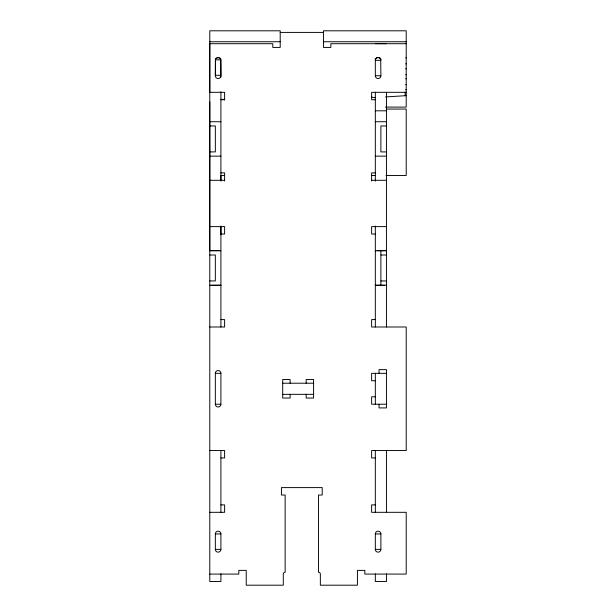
<?xml version="1.0" encoding="UTF-8"?>
<svg xmlns="http://www.w3.org/2000/svg" width="616" height="616" viewBox="0 0 616 616"><rect width="100%" height="100%" fill="white"/><g stroke="black" fill="none" stroke-linecap="round" stroke-linejoin="round"><path stroke-width="0.92" d="M209.786 101.948L209.786 250.774L220.905 250.774M220.836 59.344A2.056 2.056 0 0 0 220.659 58.874C219.643 57.08 216.601 57.08 215.592 58.874A2.056 2.056 0 0 0 215.361 59.59L215.346 75.753A2.78 2.78 0 0 0 218.126 78.532A2.78 2.78 0 0 0 220.905 75.753M220.905 234.696L220.905 226.064M220.905 181.181L220.905 175.468L224.609 175.468M220.905 77.146L220.697 58.959L218.126 57.527L215.546 58.959L215.346 75.291L220.905 75.291L220.905 59.852L215.346 59.852M385.585 96.92L405.159 95.734L405.159 92.084M280.203 32.409L323.446 32.409M209.786 41.749L280.203 41.749M323.446 41.749L406.213 41.749M375.329 43.659L386.448 43.659M406.213 43.713L330.854 43.713L330.854 47.417L323.446 47.417L323.446 30.8L406.213 30.8L406.213 107.099L385.524 107.099M375.329 60.306L380.888 60.306M375.329 58.458L375.329 75.753L380.888 75.753L380.688 58.959C379.695 57.111 376.615 57.042 375.575 58.874A2.056 2.056 0 0 0 375.329 59.852C375.475 57.265 379.479 56.741 380.642 58.874A2.056 2.056 0 0 1 380.888 59.852M406.213 92.315L371.625 92.315L371.625 99.73L375.329 99.73M220.905 99.376L224.609 99.376M220.905 99.73L224.609 99.73M386.186 109.063L406.213 109.063L406.213 175.468L386.04 175.468M375.329 110.803L386.448 110.803M209.786 121.729L220.905 121.729M375.329 121.729L386.448 121.729M209.786 125.964L215.346 125.964L215.346 151.906L209.786 151.906M386.448 125.964L380.888 125.964L380.888 151.906L386.448 151.906M209.786 156.141L220.905 156.141M375.329 156.141L386.448 156.141M220.905 172.88L224.609 172.88L224.609 181.027M375.329 172.88L371.625 172.88L371.625 181.027M371.625 175.468L375.467 175.468M209.786 180.296L224.609 180.296M371.625 180.296L386.448 180.296M209.786 226.619L224.609 226.619L224.609 234.034L220.905 234.034M386.448 226.619L371.625 226.619L371.625 234.034L375.329 234.034M209.786 250.62L219.05 250.62M377.185 250.62L386.448 250.62M375.329 250.774L386.448 250.774M209.786 255.009L215.346 255.009L215.346 280.95L209.786 280.95M380.888 255.009L386.448 255.009M380.888 280.95L386.448 280.95M209.786 285.185L220.905 285.185M375.329 285.185L386.448 285.185M211.635 285.339L220.905 285.339M375.329 285.339L384.592 285.339M220.905 319.589L224.609 319.589L224.609 326.996L209.786 326.996M375.329 319.589L371.625 319.589L371.625 326.996L406.213 326.996L406.213 450.542L371.625 450.542L371.625 457.95L375.329 457.95M215.346 373.327L220.905 373.327L220.905 404.212A2.78 2.78 0 0 1 218.126 406.991A2.78 2.78 0 0 1 215.346 404.212L215.346 373.327A2.78 2.78 0 0 1 218.126 370.547A2.78 2.78 0 0 1 220.905 373.327M386.448 373.327L371.625 373.327L371.625 380.742L375.329 380.742M282.675 383.214L313.559 383.214M282.675 394.332L313.559 394.332M375.329 396.796L371.625 396.796L371.625 404.212L386.448 404.212M215.346 404.212L220.905 404.212M209.786 450.542L224.609 450.542L224.609 457.95L220.905 457.95M220.905 504.897L224.609 504.897L224.609 512.312L209.786 512.312M375.329 504.897L371.625 504.897L371.625 512.312L406.213 512.312L406.213 574.081L364.826 574.081L364.826 570.378L357.419 570.378L357.419 585.2L320.351 585.2L320.351 574.081A1.856 1.856 0 0 0 318.503 572.226L318.503 495.018L322.207 495.018L322.207 487.603L281.435 487.603L281.435 495.018L285.146 495.018L285.146 572.226A1.856 1.856 0 0 0 283.291 574.081L283.291 585.2L246.231 585.2L246.231 570.378L238.815 570.378L238.815 574.081L209.786 574.081M215.346 533.933L220.905 533.933L220.905 549.372A2.78 2.78 0 0 1 218.126 552.152A2.78 2.78 0 0 1 215.346 549.372L215.346 533.933A2.78 2.78 0 0 1 218.126 531.154A2.78 2.78 0 0 1 220.905 533.933M375.329 533.933L380.888 533.933L380.888 549.372A2.78 2.78 0 0 1 378.108 552.152A2.78 2.78 0 0 1 375.329 549.372L375.329 533.933A2.78 2.78 0 0 1 378.108 531.154A2.78 2.78 0 0 1 380.888 533.933M215.346 549.372L220.905 549.372M375.329 549.372L380.888 549.372M386.448 92.269L386.448 326.996M386.448 450.542L386.448 512.312M386.448 573.812L386.448 581.496L375.329 581.496L375.329 573.812M380.888 250.373L380.888 285.485M379.033 373.327L379.033 369.623L386.448 369.623L386.448 407.915L379.033 407.915L379.033 404.212M375.329 92.269L375.329 181.112M375.329 226.064L375.329 326.996M375.329 373.327L375.329 404.212M375.329 450.542L375.329 512.312M306.175 383.214L306.175 379.502L313.59 379.502L313.59 398.036L306.175 398.036L306.175 394.332M290.113 383.214L290.113 379.502L282.698 379.502L282.698 398.036L290.113 398.036L290.113 394.332M224.609 100.023L224.609 92.315L209.786 92.315L209.786 43.713L272.788 43.713L272.788 47.417L280.203 47.417L280.203 30.8L209.786 30.8L209.786 581.496L220.905 581.496L220.905 573.812M220.905 91.707L220.905 180.296M220.905 226.619L220.905 326.996M220.905 450.542L220.905 512.312M406.213 78.779A3.696 0.639 0 0 1 405.682 78.771M405.667 63.841A3.704 0.662 0 0 1 406.213 63.833M405.675 74.798A3.711 0.662 0 0 1 406.213 74.79M406.213 89.728A3.711 0.647 0 0 1 405.682 89.72M406.213 57.881A3.704 0.654 0 0 1 405.675 57.873M406.213 68.83A3.704 0.654 0 0 1 405.675 68.823M405.667 84.746A3.704 0.654 0 0 1 406.213 84.739M405.128 95.719A3.704 0.654 0 0 1 406.213 95.688M375.329 97.544A3.704 0.647 0 0 1 371.625 96.897M380.888 75.753A2.78 2.78 0 0 1 378.108 78.532A2.78 2.78 0 0 1 375.329 75.753"/></g></svg>
